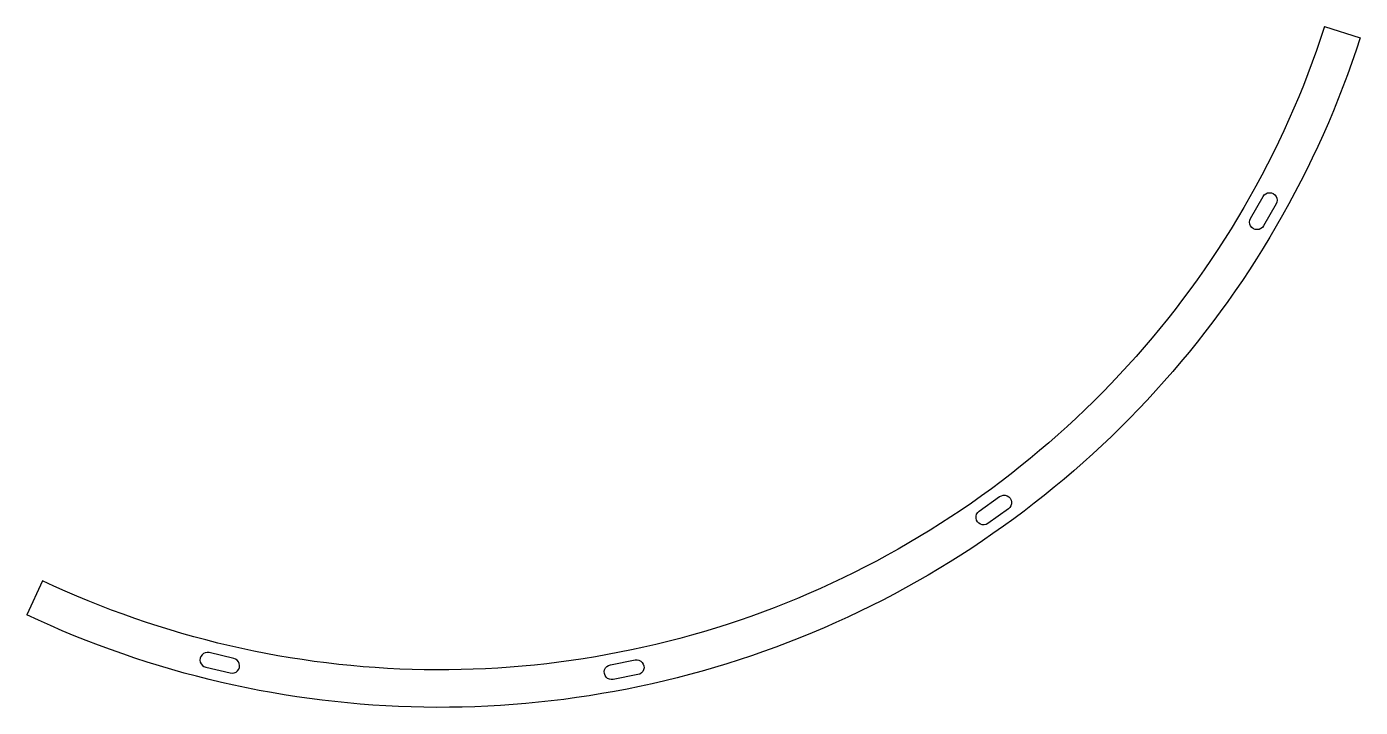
# Model space of a CAD drawing. Header units: inches. Extents: x 380 to 914, y 408 to 681.
import ezdxf

# ---------------------------------------------------------------- set-up
doc = ezdxf.new("R2010")
doc.units = ezdxf.units.IN
doc.header["$MEASUREMENT"] = 0

msp = doc.modelspace()

# ---------------------------------------------------------------- linework, layer by layer
at = {"color": 7, "true_color": 0xffffff}
for p, q in [((899.51, 681.11), (913.82, 676.59)), ((385.92, 459.03), (379.6, 445.41))]:
    msp.add_line(p, q, dxfattribs=at)
for points in [[(899.51, 681.11, -0.45224), (385.92, 459.03, -0.772885)], [(913.82, 676.59, -0.452268), (379.6, 445.41, 25.552306)], [(772.83, 487.89), (764.62, 482.02, -1.008495), (761.14, 486.9), (769.35, 492.77, -1.007732), (772.84, 487.89, -1.007732)]]:
    msp.add_lwpolyline(points, format="xyb", dxfattribs=at)
for points in [[(880.05, 610.07), (875.07, 601.3, -1.008846), (869.85, 604.26), (874.84, 613.04, -1.008857)], [(462.56, 427.94), (452.73, 430.25, 1.008231), (451.36, 424.4), (461.18, 422.1, 1.008218)], [(624.46, 421.42), (614.56, 419.49, -1.008211), (613.41, 425.38), (623.31, 427.31, -1.008404)]]:
    msp.add_lwpolyline(points, format="xyb", close=True, dxfattribs=at)

doc.saveas('drawing.dxf')
